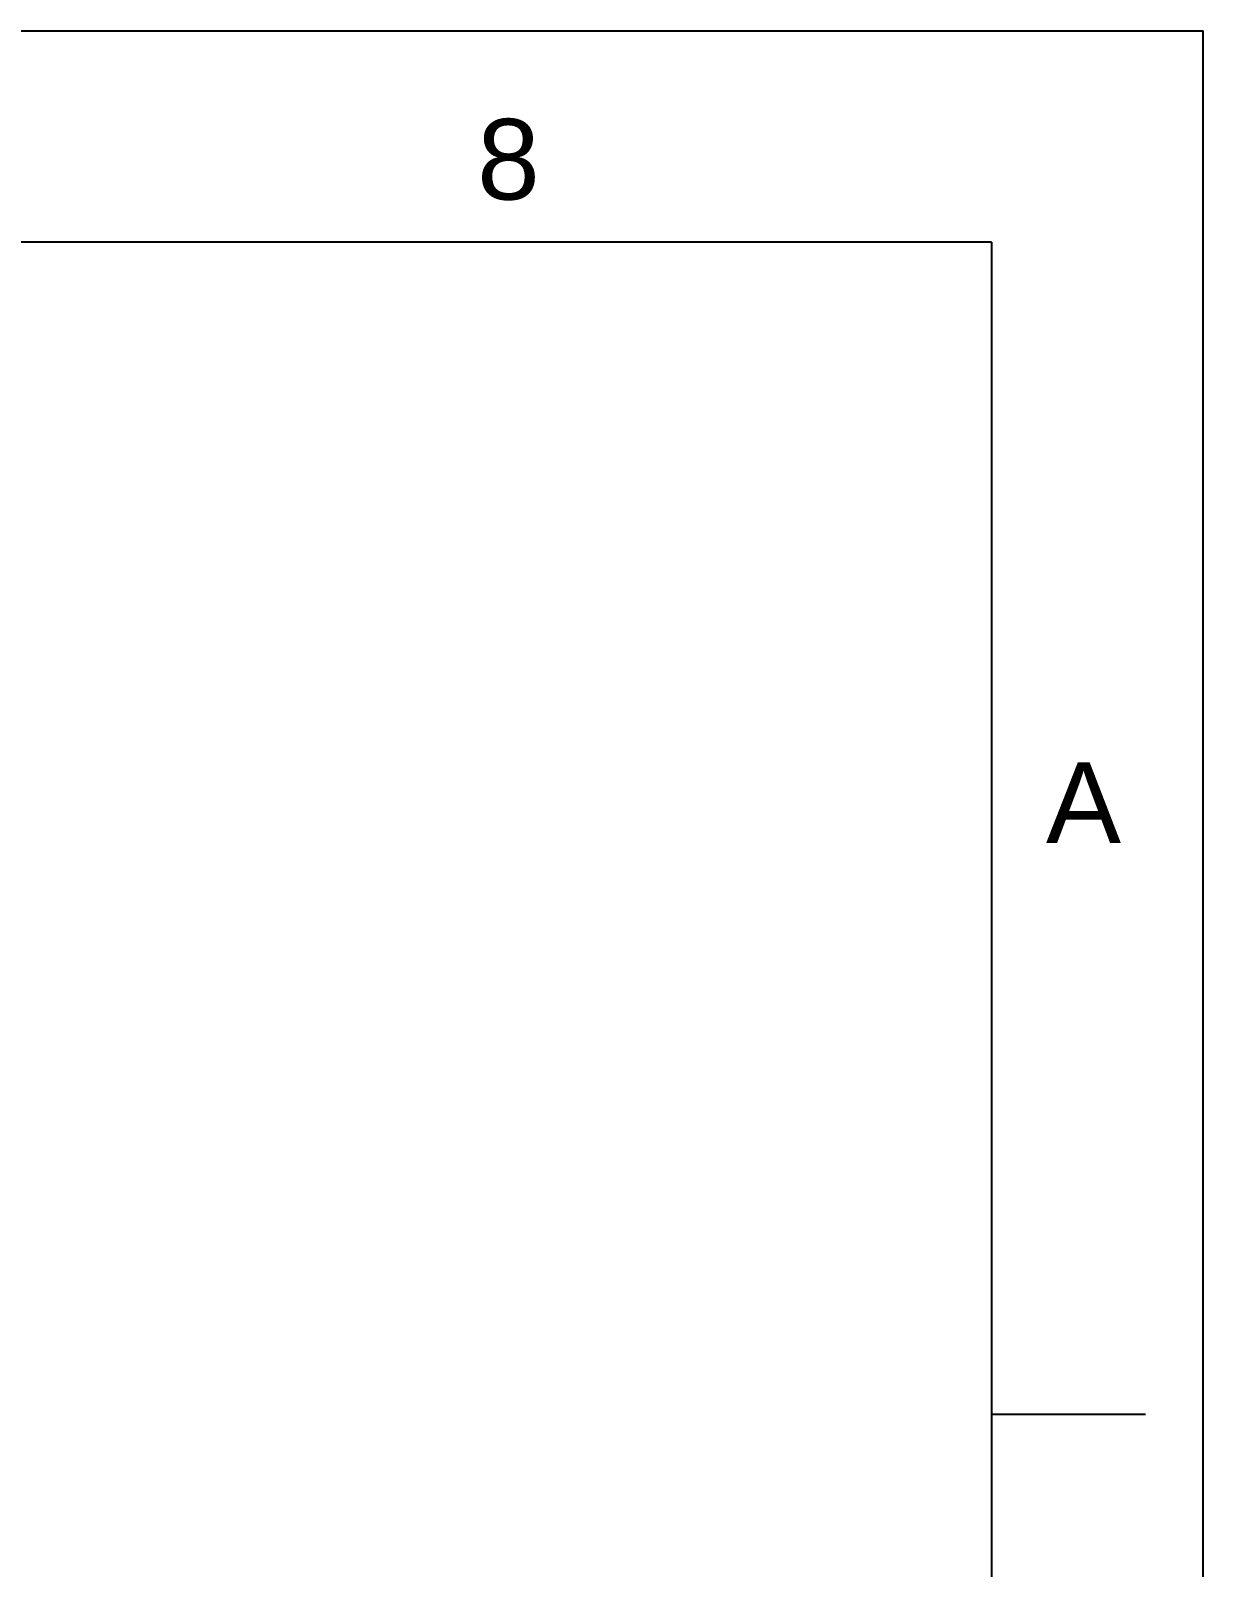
# Model space of a CAD drawing. Header units: millimetres. Extents: x 14221 to 15062, y 1145 to 1740.
# Drawn here: x 14951.1 to 15062, y 1594.3 to 1739.8 of the extents above; entities that cross this region are included whole.
import ezdxf

# ---------------------------------------------------------------- set-up
doc = ezdxf.new("R2010")
doc.units = ezdxf.units.MM
doc.layers.add('FORM', color=7, linetype='Continuous')
doc.styles.get("Standard").update_dxf_attribs({"font": 'arial.ttf'})

msp = doc.modelspace()

# ---------------------------------------------------------------- linework, layer by layer
at = {"layer": 'FORM', "color": 7, "linetype": 'Continuous'}
for p, q in [((14221.02, 1739.76), (15062.02, 1739.76)), ((15062.02, 1145.05), (15062.02, 1739.76)), ((15041.99, 1719.74), (14241.04, 1719.74)), ((15041.99, 1719.74), (15041.99, 1165.08)), ((15042, 1608.81), (15056.55, 1608.81))]:
    msp.add_line(p, q, dxfattribs=at)

# ---------------------------------------------------------------- texts
at = {"layer": 'FORM', "color": 7, "linetype": 'Continuous', "insert": (14996.29, 1727.54), "char_height": 7.63, "attachment_point": 5}
msp.add_mtext_dynamic_manual_height_columns('8', width=50.0595, gutter_width=12.51, heights=[0], dxfattribs=at)
at = {"layer": 'FORM', "insert": (15050.69, 1666.68), "char_height": 7.63, "attachment_point": 5}
msp.add_mtext_dynamic_manual_height_columns('A', width=10.0119, gutter_width=12.51, heights=[0], dxfattribs=at)

doc.saveas('drawing.dxf')
